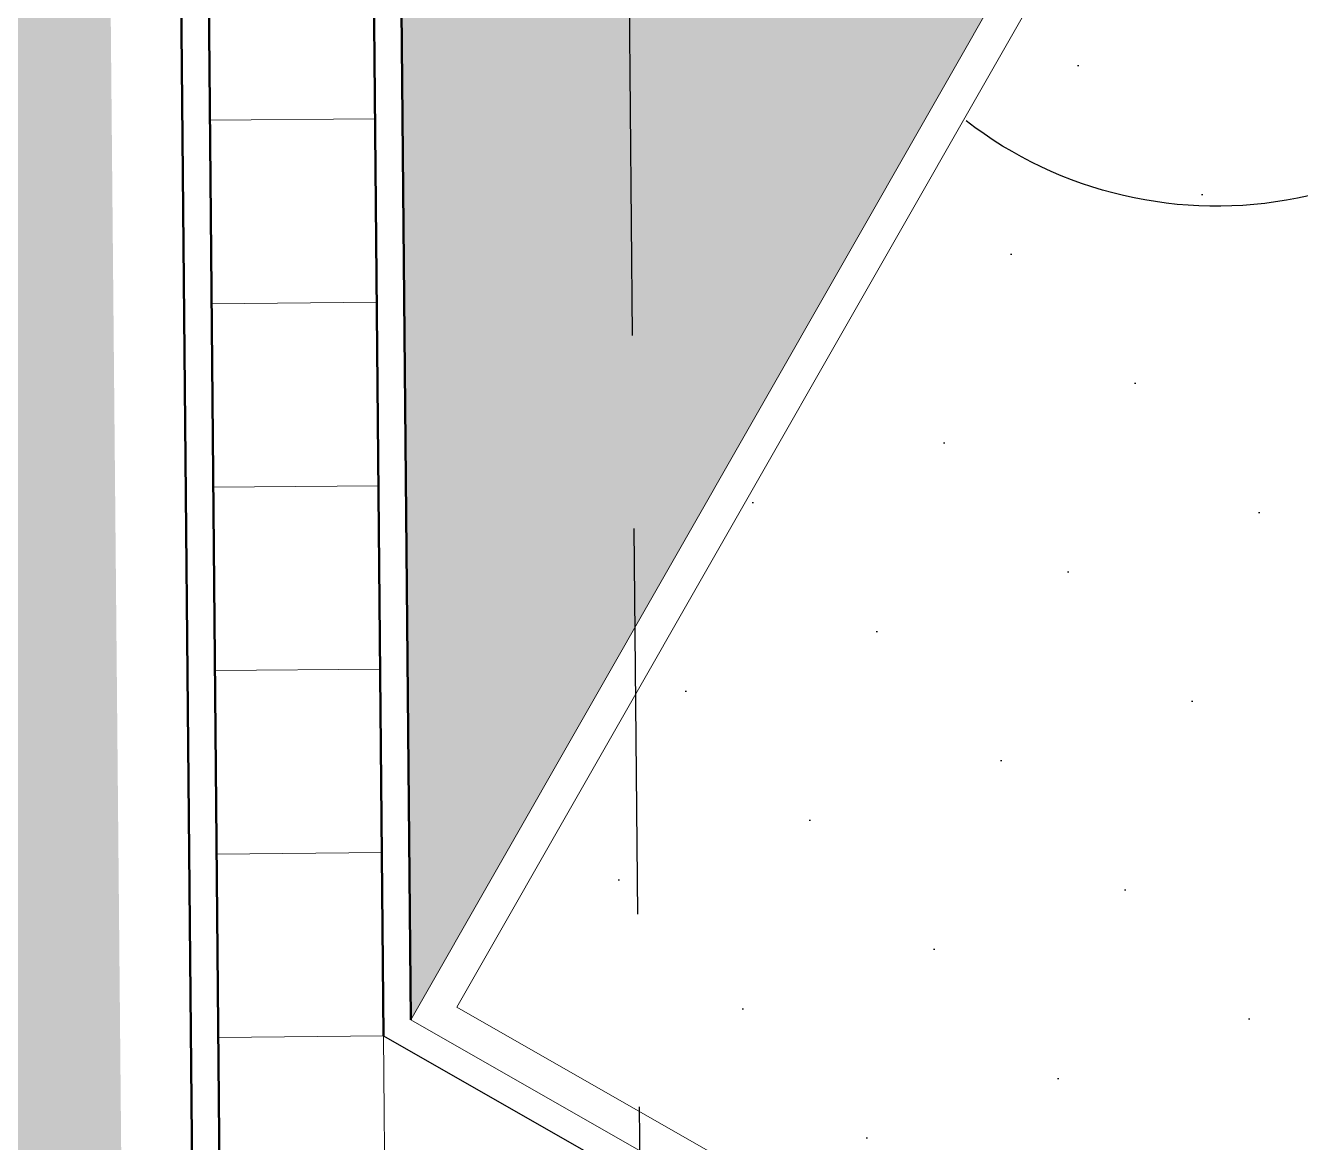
# Model space of a CAD drawing. Header units: millimetres. Extents: x 460 to 723, y 360 to 962.
# Drawn here: x 575.64 to 586.14, y 650.92 to 660.12 of the extents above; entities that cross this region are included whole.
import ezdxf

# ---------------------------------------------------------------- set-up
doc = ezdxf.new("R2010")
doc.units = ezdxf.units.MM
doc.linetypes.add('HIDDEN2', pattern=[4.7625, 3.175, -1.5875])
for name, color, linetype in [('00_EJE VIAL', 253, 'HIDDEN2'), ('00_Lotes', 224, 'Continuous'), ('00_Parque-Hatch', 94, 'Continuous'), ('G-ACOTADO LOTES', 251, 'Continuous')]:
    doc.layers.add(name, color=color, linetype=linetype)
for name, color, linetype, lineweight in [('00_Pistas y Veredas', 7, 'Continuous', 30), ('LOTES_MENORCA', 250, 'Continuous', 50), ('Menorca-Parques-A-Bruñas', 252, 'Continuous', 5), ('Menorca-Parques-A-Sardineles', 8, 'Continuous', 18)]:
    doc.layers.add(name, color=color, linetype=linetype, lineweight=lineweight)
doc.layers.add('A_TRAZADO', color=4, linetype='Continuous', plot=False)

# ---------------------------------------------------------------- blocks, each defined once
blk = doc.blocks.new('Cancha Boulevard')
at = {"layer": '00_Parque-Hatch'}
h = blk.add_hatch(dxfattribs=at)
h.set_pattern_fill('DOTS', color=112, scale=0.5, angle=16.392597834)
h.paths.add_polyline_path([(373652.3303, 8487761.1964), (373676.4203, 8487761.1964), (373676.4203, 8487777.1564), (373652.3303, 8487777.1564)])
at = {"layer": '00_Pistas y Veredas', "color": 251, "true_color": 0x636466}
blk.add_arc((373676.1599, 8487767.5304), 1.8201, 179.9055, 277.8644, dxfattribs=at)
at = {"layer": 'Menorca-Parques-A-Sardineles', "color": 251, "true_color": 0x636466}
for points in [[(373652.1803, 8487761.0464), (373676.5703, 8487761.0464), (373676.5703, 8487777.3064), (373652.1803, 8487777.3064)], [(373652.3303, 8487761.1964), (373676.4203, 8487761.1964), (373676.4203, 8487777.1564), (373652.3303, 8487777.1564)]]:
    blk.add_lwpolyline(points, close=True, dxfattribs=at)

msp = doc.modelspace()

# ---------------------------------------------------------------- hatches: boundary and pattern name
at = {"layer": 'A_TRAZADO'}
h = msp.add_hatch(color=1, dxfattribs=at)
h.dxf.hatch_style = 1
h.paths.add_polyline_path([(557.869, 862.527), (550.321, 862.458), (551.113, 776.104), (551.391, 746.402), (553.709, 495.179), (577.864, 495.401), (576.017, 695.58), (583.574, 695.65), (583.176, 738.826), (599.773, 738.979), (599.658, 751.429), (599.475, 770.985), (588.939, 770.691), (576.866, 770.341), (566.402, 770.039), (566.214, 776.245), (558.67, 776.173)])
at = {"layer": 'G-ACOTADO LOTES'}
h = msp.add_hatch(color=45, dxfattribs=at)
h.dxf.hatch_style = 1
h.paths.add_polyline_path([(593.792, 678.149), (593.786, 678.802), (578.567, 678.662), (578.814, 651.932)])

# ---------------------------------------------------------------- linework, layer by layer
at = {"layer": '00_EJE VIAL', "elevation": -8.17}
msp.add_lwpolyline([(578.498, 889.33), (582.056, 503.739, -0.611579), (552.322, 488.174, -0.001477), (550.647, 489.365)], format="xyb", dxfattribs=at)
at = {"layer": '00_Lotes', "elevation": -8.17}
msp.add_lwpolyline([(578.589, 651.8), (603.742, 637.431)], dxfattribs=at)
at = {"layer": 'A_TRAZADO', "color": 1, "elevation": -8.17}
msp.add_lwpolyline([(558.446, 863.104), (550.898, 863.035), (551.69, 776.68), (551.968, 746.979), (554.287, 495.755), (578.441, 495.978), (576.594, 696.157), (584.151, 696.227), (583.753, 739.403), (600.35, 739.556), (600.236, 752.006), (600.052, 771.562), (589.516, 771.268), (577.443, 770.918), (566.979, 770.616), (566.791, 776.822), (559.247, 776.75)], close=True, dxfattribs=at)
at = {"layer": 'LOTES_MENORCA', "elevation": -8.17}
msp.add_lwpolyline([(591.763, 688.446), (591.18, 751.652, 0.419995), (589.626, 753.147), (577.552, 752.797, 0.408454), (576.086, 751.274), (578.441, 495.978)], format="xyb", dxfattribs=at)
for points in [[(576.087, 751.108), (578.441, 495.978)], [(578.667, 495.98), (576.967, 680.232), (632.599, 680.746)], [(632.611, 679.387), (578.339, 678.886), (578.589, 651.8)]]:
    msp.add_lwpolyline(points, dxfattribs=at)
at = {"layer": 'LOTES_MENORCA', "color": 250, "elevation": -8.17}
msp.add_lwpolyline([(632.613, 679.161), (578.567, 678.662), (578.814, 651.932)], dxfattribs=at)
at = {"layer": 'Menorca-Parques-A-Bruñas', "linetype": 'Continuous', "elevation": 2.097}
msp.add_lwpolyline([(593.792, 678.149), (593.786, 678.802), (578.567, 678.662), (578.814, 651.932)], close=True, dxfattribs=at)
at = {"layer": 'Menorca-Parques-A-Bruñas', "linetype": 'Continuous', "elevation": -8.17}
for points in [[(578.519, 659.348), (577.16, 659.336)], [(578.533, 657.839), (577.174, 657.826)], [(578.547, 656.329), (577.188, 656.316)], [(578.561, 654.819), (577.202, 654.807)], [(578.575, 653.31), (577.216, 653.297)], [(578.589, 651.8), (577.23, 651.787)], [(578.589, 651.8), (578.603, 650.227)]]:
    msp.add_lwpolyline(points, dxfattribs=at)

# ---------------------------------------------------------------- block references
at = {"layer": '00_Lotes', "lineweight": 5, "xscale": -1.85695973217774, "yscale": 1.856959732177738, "zscale": 1.856959732177739, "rotation": 330.2598842458334}
msp.add_blockref('Cancha Boulevard', (-7215637.739, -14028974.217, -8.17), dxfattribs=at)

doc.saveas('drawing.dxf')
